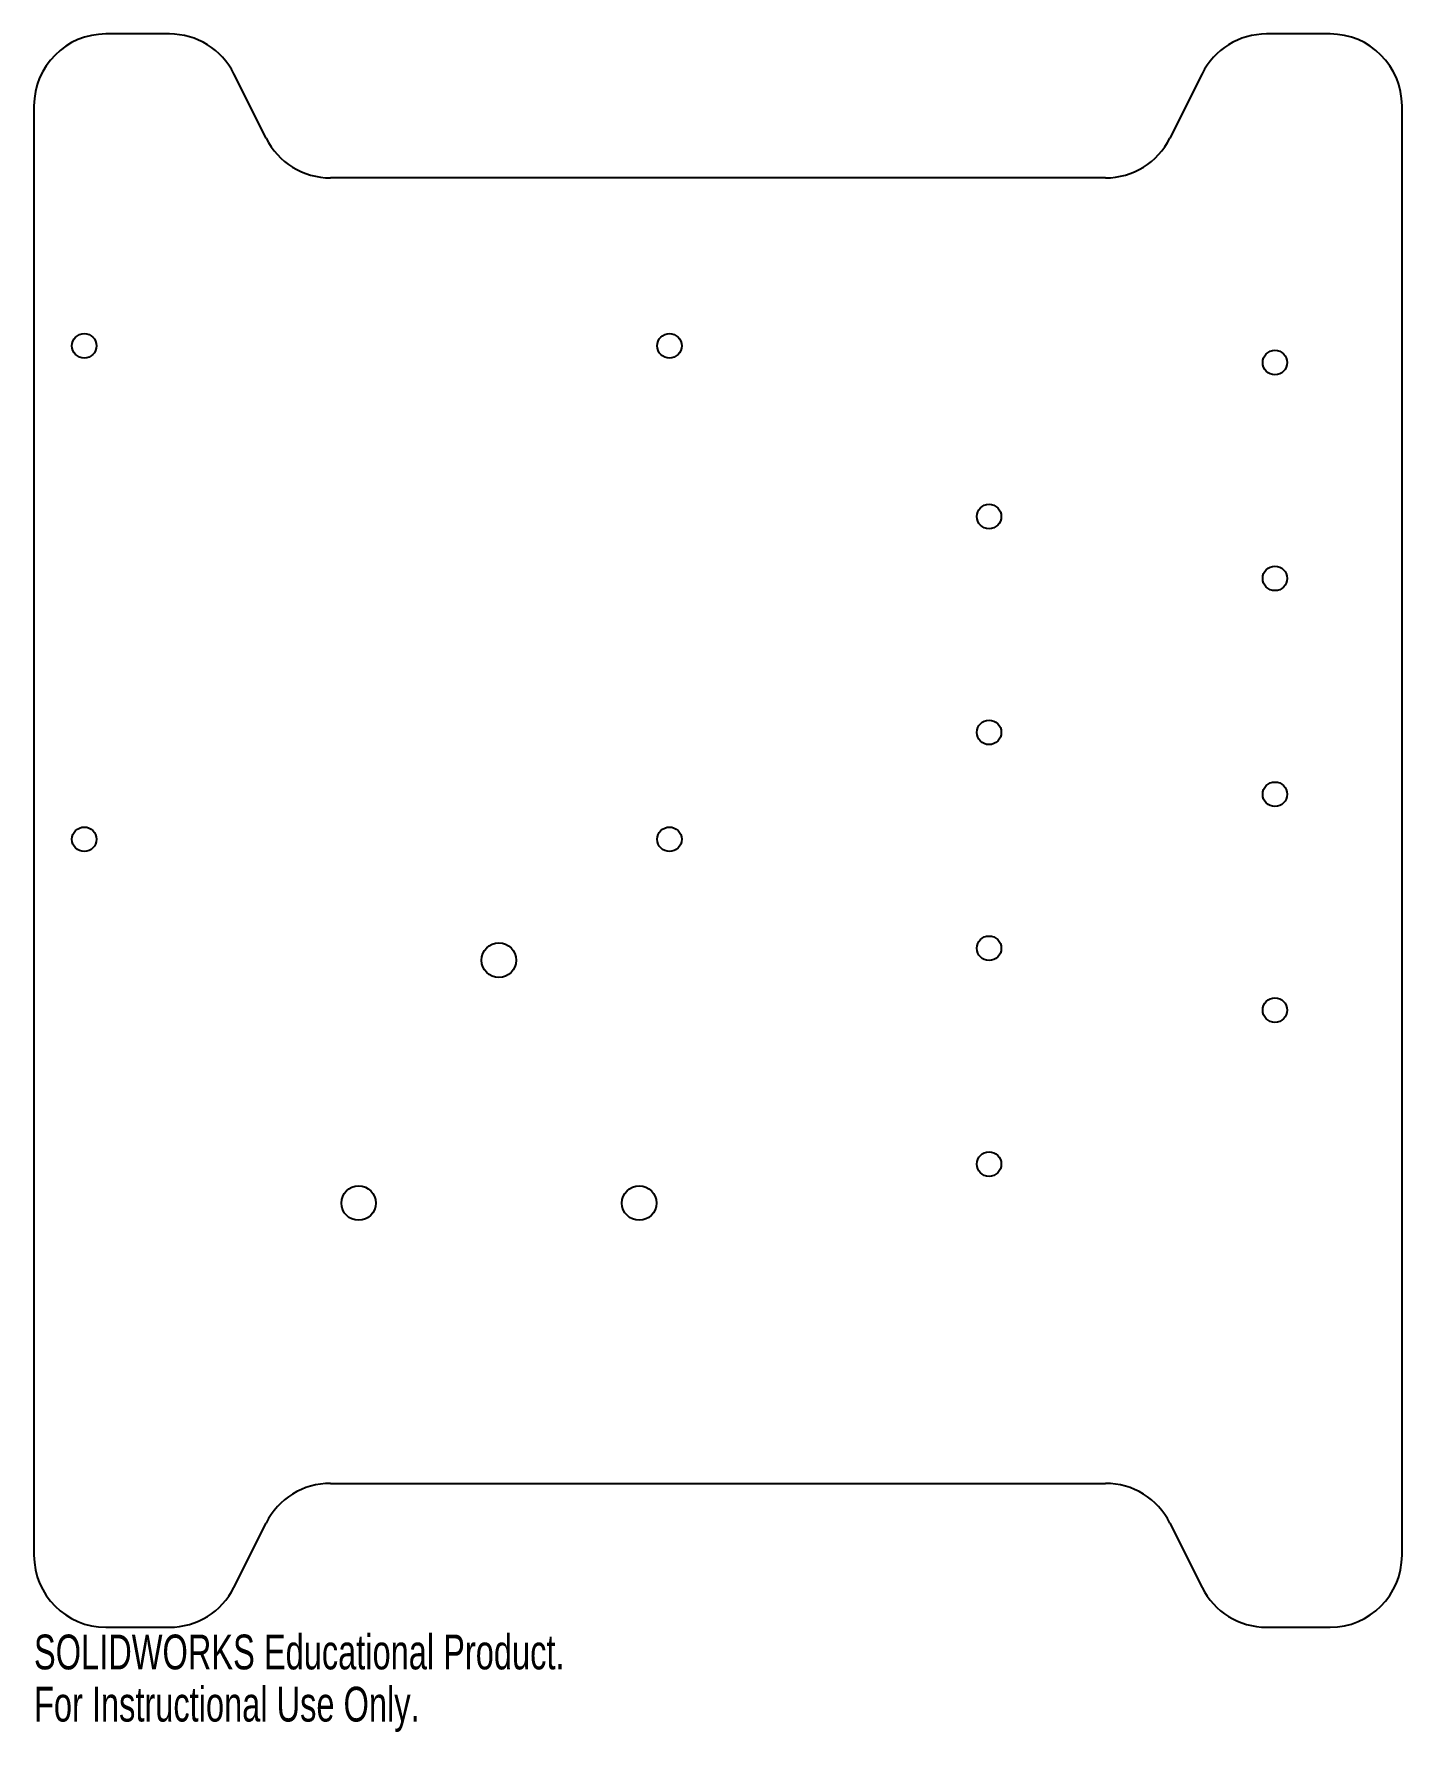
# Model space of a CAD drawing. Header units: millimetres. Extents: x -95 to 95, y -125 to 111.
import ezdxf

# ---------------------------------------------------------------- set-up
doc = ezdxf.new("R2010")
doc.units = ezdxf.units.MM
doc.styles.add('SLDTEXTSTYLE0', font='TXT', dxfattribs={"width": 0.7})

msp = doc.modelspace()

# ---------------------------------------------------------------- linework, layer by layer
at = {"color": 7, "linetype": 'Continuous', "lineweight": 25}
for p, q in [((-76.18, 110.71), (-85, 110.71)), ((85, 110.71), (76.18, 110.71)), ((-62.76, 96.24), (-67.24, 105.18)), ((67.24, 105.18), (62.76, 96.24)), ((-95, 100.71), (-95, -100.71)), ((95, -100.71), (95, 100.71)), ((53.82, 90.71), (-53.82, 90.71)), ((-53.82, -90.71), (53.82, -90.71)), ((-67.24, -105.18), (-62.76, -96.24)), ((62.76, -96.24), (67.24, -105.18)), ((-85, -110.71), (-76.18, -110.71)), ((76.18, -110.71), (85, -110.71))]:
    msp.add_line(p, q, dxfattribs=at)
for centre, radius in [((-88.02, 67.37), 1.7), ((-6.74, 67.37), 1.7), ((77.35, 65.05), 1.7), ((37.65, 43.65), 1.7), ((77.35, 35.05), 1.7), ((37.65, 13.65), 1.7), ((77.35, 5.05), 1.7), ((-88.02, -1.21), 1.7), ((-6.74, -1.21), 1.7), ((-30.43, -18.01), 2.4), ((37.65, -16.35), 1.7), ((77.35, -24.95), 1.7), ((37.65, -46.35), 1.7), ((-49.91, -51.76), 2.4), ((-10.94, -51.76), 2.4)]:
    msp.add_circle(centre, radius, dxfattribs=at)
for centre, start, end in [((-85, 100.71), 90, 180), ((-76.18, 100.71), 26.5651, 90), ((76.18, 100.71), 90, 153.4349), ((85, 100.71), 0, 90), ((-53.82, 100.71), 206.5651, 270), ((53.82, 100.71), 270, 333.4349), ((-53.82, -100.71), 90, 153.4349), ((53.82, -100.71), 26.5651, 90), ((-85, -100.71), 180, 270), ((85, -100.71), 270, 0), ((-76.18, -100.71), 270, 333.4349), ((76.18, -100.71), 206.5651, 270)]:
    msp.add_arc(centre, 10, start, end, dxfattribs=at)

# ---------------------------------------------------------------- texts
at = {"color": 7, "linetype": 'Continuous', "char_height": 4.8336, "attachment_point": 1, "style": 'SLDTEXTSTYLE0'}
for s, insert in [('SOLIDWORKS Educational Product.', (-95, -111.73)), ('For Instructional Use Only.', (-95, -118.98))]:
    msp.add_mtext(s, dxfattribs=dict(at, insert=insert))

doc.saveas('drawing.dxf')
